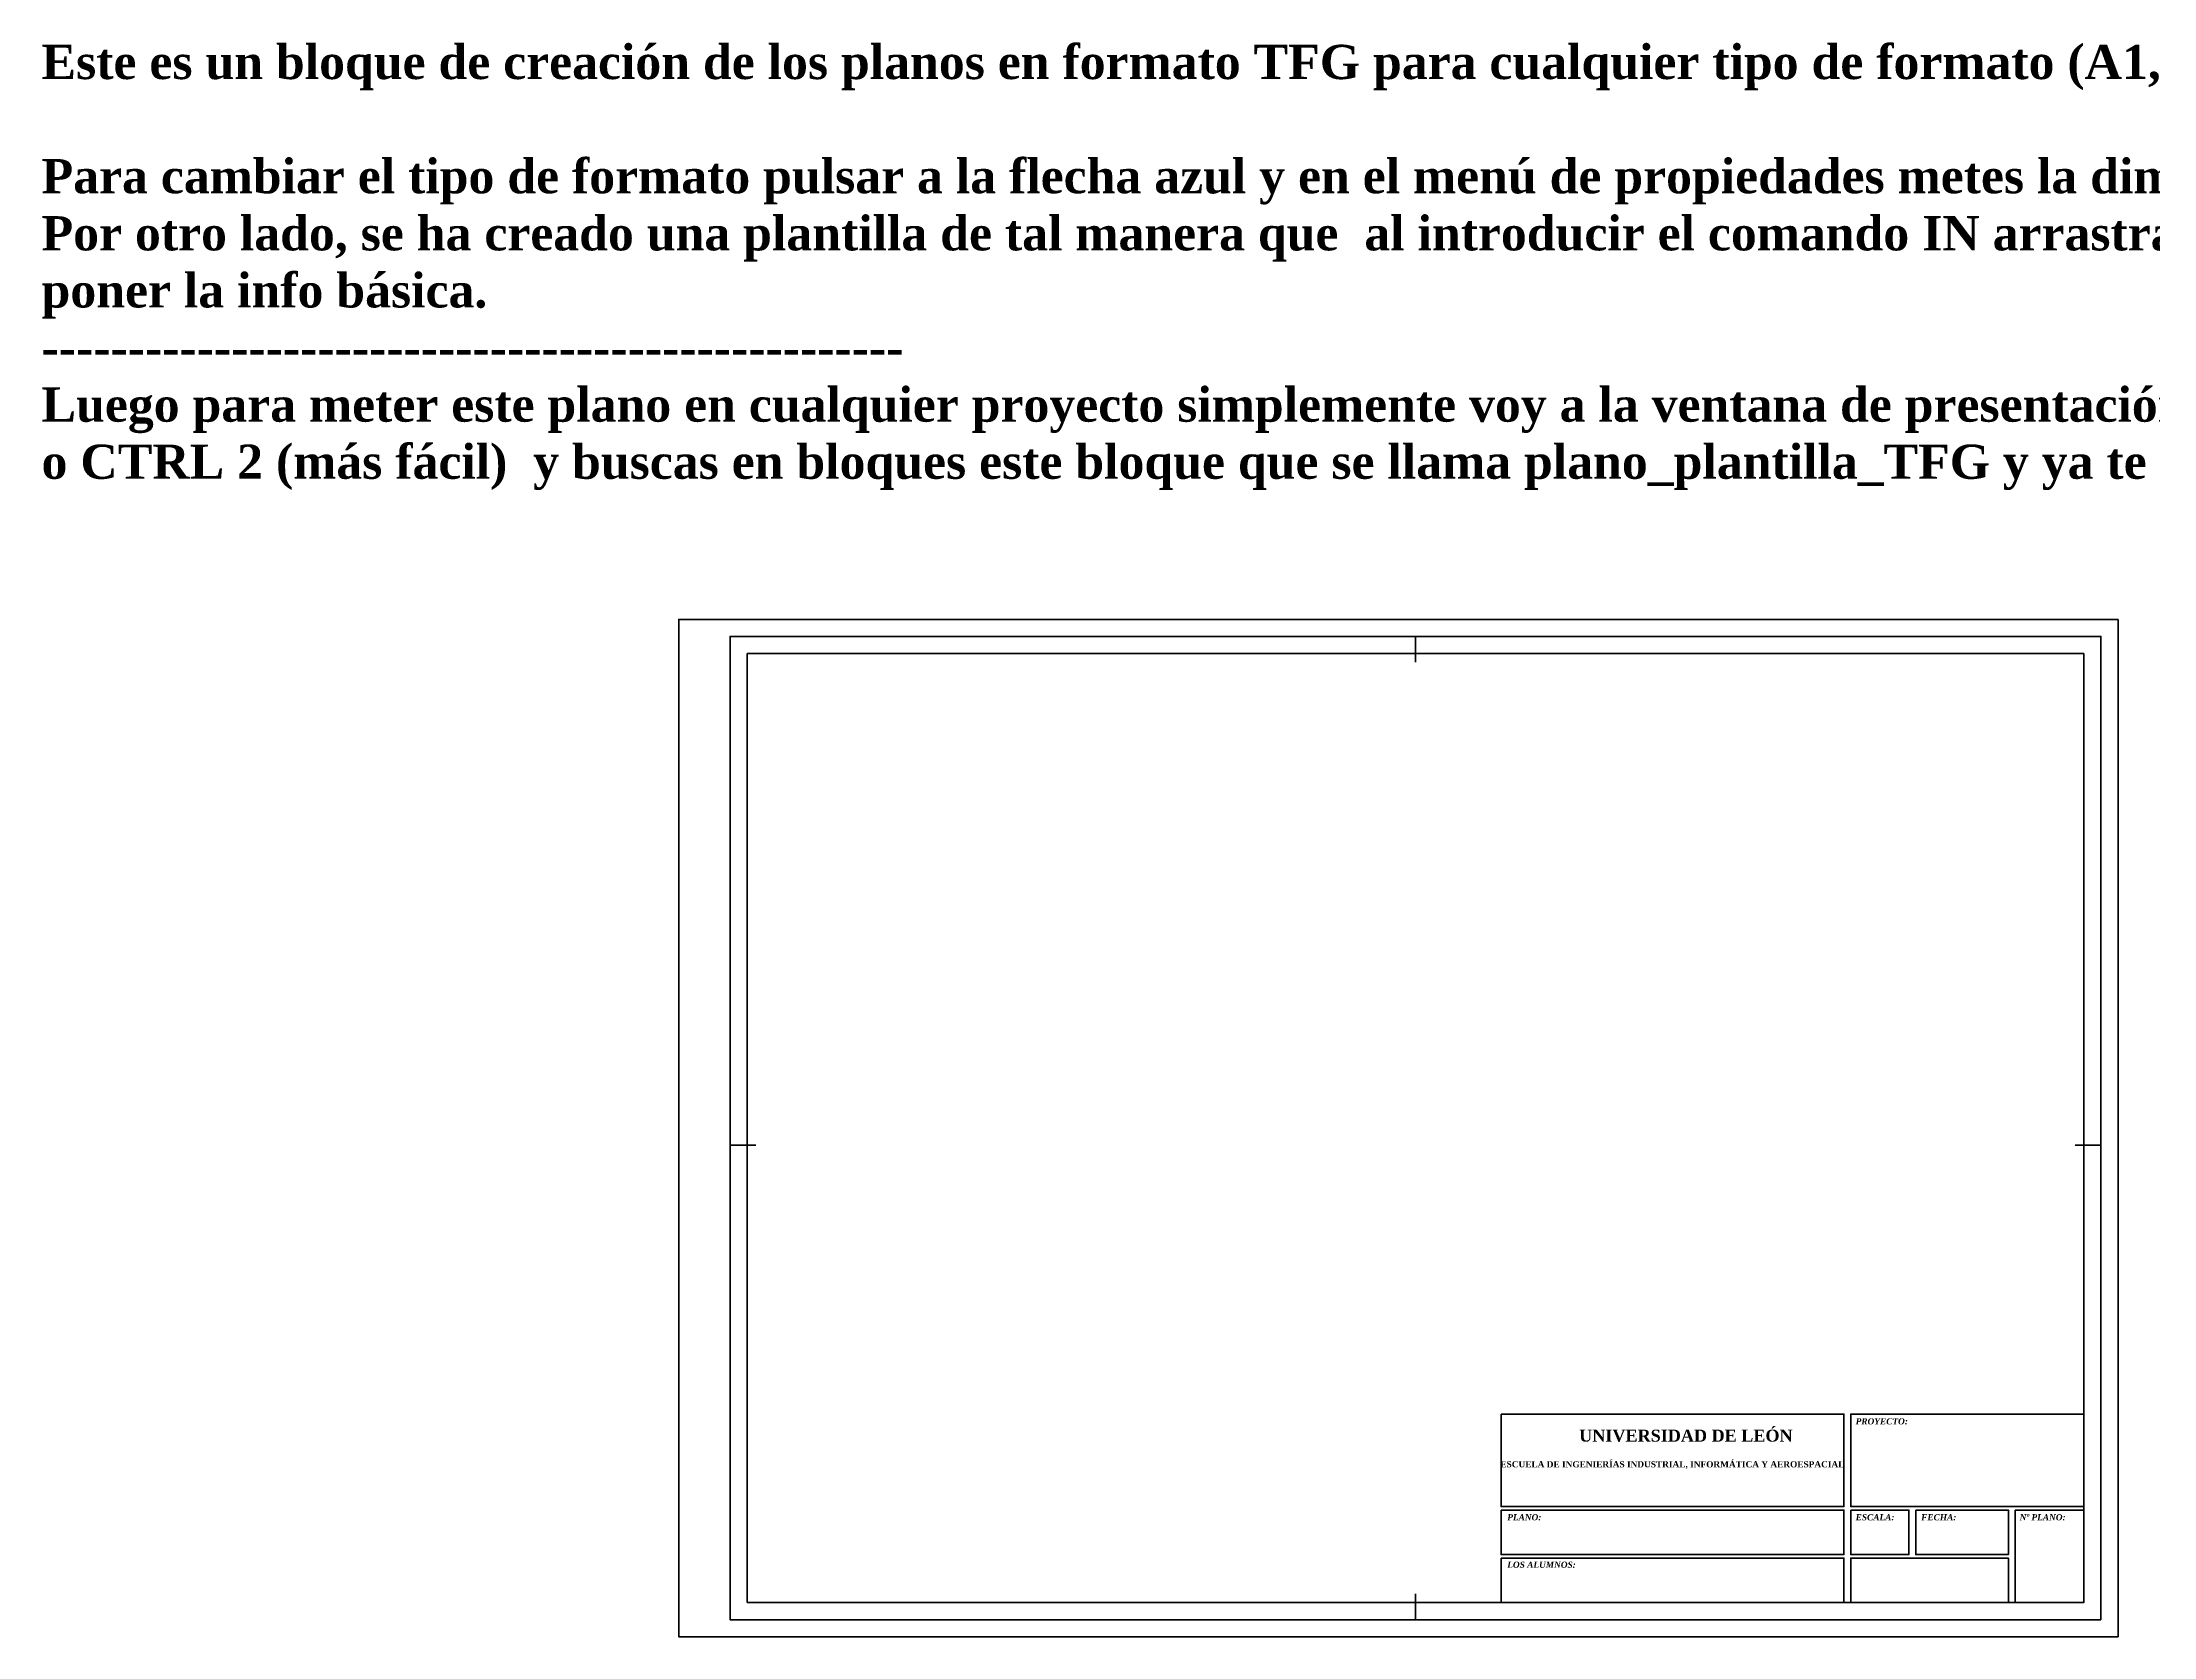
# Paper-space layout 'datos plantilla' of a CAD drawing. Header units: metres. Extents: x 692 to 1735, y 1002 to 1468.
# Drawn here: x 692 to 1308, y 1002 to 1468 of the extents above; entities that cross this region are included whole.
import ezdxf
from ezdxf.enums import TextEntityAlignment as Align

# ---------------------------------------------------------------- set-up
doc = ezdxf.new("R2010")
doc.units = ezdxf.units.M
doc.layers.add('CAJETÍN_bloque', color=7, linetype='Continuous', lineweight=70)
doc.layers.add('CAPA DE TEXTOS', color=250, linetype='Continuous', lineweight=70)
doc.layers.add('FORMATO DE LÁMINA', color=7, linetype='Continuous')
doc.styles.add('Times New Roman 1.8 mm', font='times.ttf')
doc.styles.add('Times New Roman 2.5 mm', font='times.ttf', dxfattribs={"height": 0.0025})
doc.styles.add('TMR  1.8 mm Negrita', font='timesbd.ttf', dxfattribs={"height": 0.0018})
doc.styles.add('TMR 10 mm Negrita', font='timesbd.ttf', dxfattribs={"height": 0.01})
doc.styles.add('TMR 3.5 mm Negrita', font='timesbd.ttf', dxfattribs={"height": 0.0035})
doc.styles.add('TNR 1.8 mm cursiva negrita', font='timesbi.ttf', dxfattribs={"height": 0.0018})

# ---------------------------------------------------------------- blocks, each defined once
blk = doc.blocks.new('*U21')
at = {"layer": 'CAJETÍN_bloque'}
for points in [[(240, 65), (340, 65), (340, 38), (240, 38)], [(410, 65), (342, 65), (342, 38), (410, 38)], [(240, 37), (340, 37), (340, 24), (240, 24)], [(342, 37), (359, 37), (359, 24), (342, 24)], [(361, 37), (388, 37), (388, 24), (361, 24)], [(390, 37), (410, 37), (410, 10), (390, 10)], [(240, 23), (340, 23), (340, 10), (240, 10)], [(342, 10), (388, 10), (388, 23), (342, 23)]]:
    blk.add_lwpolyline(points, close=True, dxfattribs=at)
at = {"layer": 'FORMATO DE LÁMINA', "lineweight": 70}
for p, q in [((215, 284.5), (215, 292)), ((22.5, 143.5), (15, 143.5)), ((407.5, 143.5), (415, 143.5)), ((215, 12.5), (215, 5))]:
    blk.add_line(p, q, dxfattribs=at)
at = {"layer": 'FORMATO DE LÁMINA', "lineweight": 35}
blk.add_lwpolyline([(420, 297), (420, 0), (0, 0), (0, 297)], close=True, dxfattribs=at)
at = {"layer": 'FORMATO DE LÁMINA', "lineweight": 50}
blk.add_lwpolyline([(415, 5), (15, 5), (15, 292), (415, 292)], close=True, dxfattribs=at)
at = {"layer": 'FORMATO DE LÁMINA', "lineweight": 70, "ltscale": 25}
blk.add_lwpolyline([(20, 10), (20, 287), (410, 287), (410, 10)], close=True, dxfattribs=at)
at = {"layer": 'CAPA DE TEXTOS', "style": 'TNR 1.8 mm cursiva negrita'}
for s, p in [('PROYECTO:', (343.44, 62)), ('PLANO:', (241.77, 34)), ('ESCALA:', (343.44, 34)), ('FECHA:', (362.56, 34)), ('Nº PLANO:', (391.29, 34)), ('LOS ALUMNOS:', (241.77, 20.14))]:
    blk.add_text(s, height=1.8, dxfattribs=at).set_placement(p)
at = {"layer": 'CAPA DE TEXTOS', "style": 'TMR 3.5 mm Negrita'}
blk.add_text('UNIVERSIDAD DE LEÓN', height=3.5, dxfattribs=at).set_placement((293.91, 60.47), align=Align.TOP_CENTER)
at = {"layer": 'CAPA DE TEXTOS', "style": 'TMR  1.8 mm Negrita'}
blk.add_text('ESCUELA DE INGENIERÍAS INDUSTRIAL, INFORMÁTICA Y AEROESPACIAL', height=1.8, dxfattribs=at).set_placement((289.97, 48.92), align=Align.BOTTOM_CENTER)
at = {"layer": 'CAPA DE TEXTOS', "lineweight": 30, "flags": 104}
for tag, height, p in [('PROYECTO', 2.5, (376, 51.5)), ('ELALUMNO', 1.5, (290, 15.27)), ('TRABAJO', 1.8, (365, 16.5))]:
    blk.add_attdef(tag, text='', height=height, dxfattribs=at).set_placement(p, align=Align.MIDDLE_CENTER)
at = {"layer": 'CAPA DE TEXTOS', "style": 'Times New Roman 2.5 mm'}
for tag, p in [('PLANO', (292.94, 30.5)), ('ESCALA', (351.12, 29.13))]:
    blk.add_attdef(tag, text='', height=2.5, dxfattribs=at).set_placement(p, align=Align.CENTER)
at = {"layer": 'CAPA DE TEXTOS'}
for tag, height, style, p in [('FECHA', 1.8, 'Times New Roman 1.8 mm', (375.44, 30.5)), ('Nº', 10, 'TMR 10 mm Negrita', (401.47, 24.42))]:
    blk.add_attdef(tag, text='', height=height, dxfattribs=dict(at, style=style)).set_placement(p, align=Align.MIDDLE_CENTER)

psp = doc.layouts.new('datos plantilla')

# ---------------------------------------------------------------- block references
psp.add_blockref('*U21', (877.54, 1002.35))

# ---------------------------------------------------------------- texts
at = {"layer": 'CAPA DE TEXTOS', "insert": (691.62, 1467.07), "char_height": 10, "attachment_point": 1, "style": 'TMR 10 mm Negrita'}
psp.add_mtext_dynamic_manual_height_columns('Este es un bloque de creación de los planos en formato TFG para cualquier tipo de formato (A1,A2,A3...) en este caso está puesto para el formato A3.\\P\\PPara cambiar el tipo de formato pulsar a la flecha azul y en el menú de propiedades metes la dimensiones normalizadas de cada formato.\\PPor otro lado, se ha creado una plantilla de tal manera que  al introducir el comando IN arrastras el cajetín a la presentación y aparece una ventana donde puedes poner la info básica.\\P--------------------------------------------------\\PLuego para meter este plano en cualquier proyecto simplemente voy a la ventana de presentación de ese proyecto y lo que hago pulsar el comando ADCENTER \\Po CTRL 2 (más fácil)  y buscas en bloques este bloque que se llama plano_plantilla_TFG y ya te abre la ventana para poder meter la info', width=1042.4328, gutter_width=12.5, heights=[0], dxfattribs=at)

doc.saveas('drawing.dxf')
